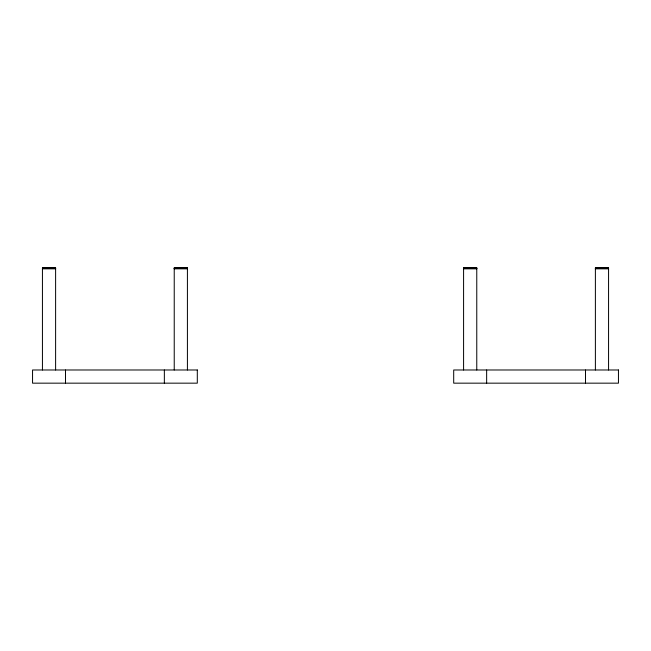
<?xml version="1.0" encoding="UTF-8"?>
<svg xmlns="http://www.w3.org/2000/svg" width="651" height="651" viewBox="0 0 651 651"><rect width="100%" height="100%" fill="white"/><g stroke="black" fill="none" stroke-linecap="round" stroke-linejoin="round"><path stroke-width="0.98" d="M42.437 267.886L55.612 267.838L55.612 369.988M187.415 267.886L174.232 267.87L174.232 369.988M42.437 268.025L55.612 268.025M174.232 268.025L187.415 268.025M463.585 268.025L476.768 268.025M595.388 268.025L608.563 268.025M42.437 268.228L55.612 268.228M174.232 268.228L187.415 268.228M463.585 268.228L476.768 268.228M595.388 268.228L608.563 268.228M42.437 268.505L55.612 268.505M174.232 268.505L187.415 268.505M463.585 268.505L476.768 268.505M595.388 268.505L608.563 268.505M42.437 268.83L55.612 268.83M174.232 268.83L187.415 268.83M463.585 268.83L476.768 268.83M595.388 268.83L608.563 268.83M608.563 369.988L608.563 267.838L595.388 267.87L595.388 369.988M585.501 369.988L585.501 383.162M486.647 369.988L486.647 383.162M476.768 369.988L476.768 267.838L463.585 267.87L463.585 369.988M187.415 267.838L187.415 369.988M164.353 369.988L164.353 383.162M65.499 369.988L65.499 383.162M42.437 267.838L42.437 369.988M197.302 369.988L32.55 369.988L32.55 383.162L197.302 383.162L197.302 369.988M618.45 369.988L453.698 369.988L453.698 383.162L618.45 383.162L618.45 369.988"/></g></svg>
